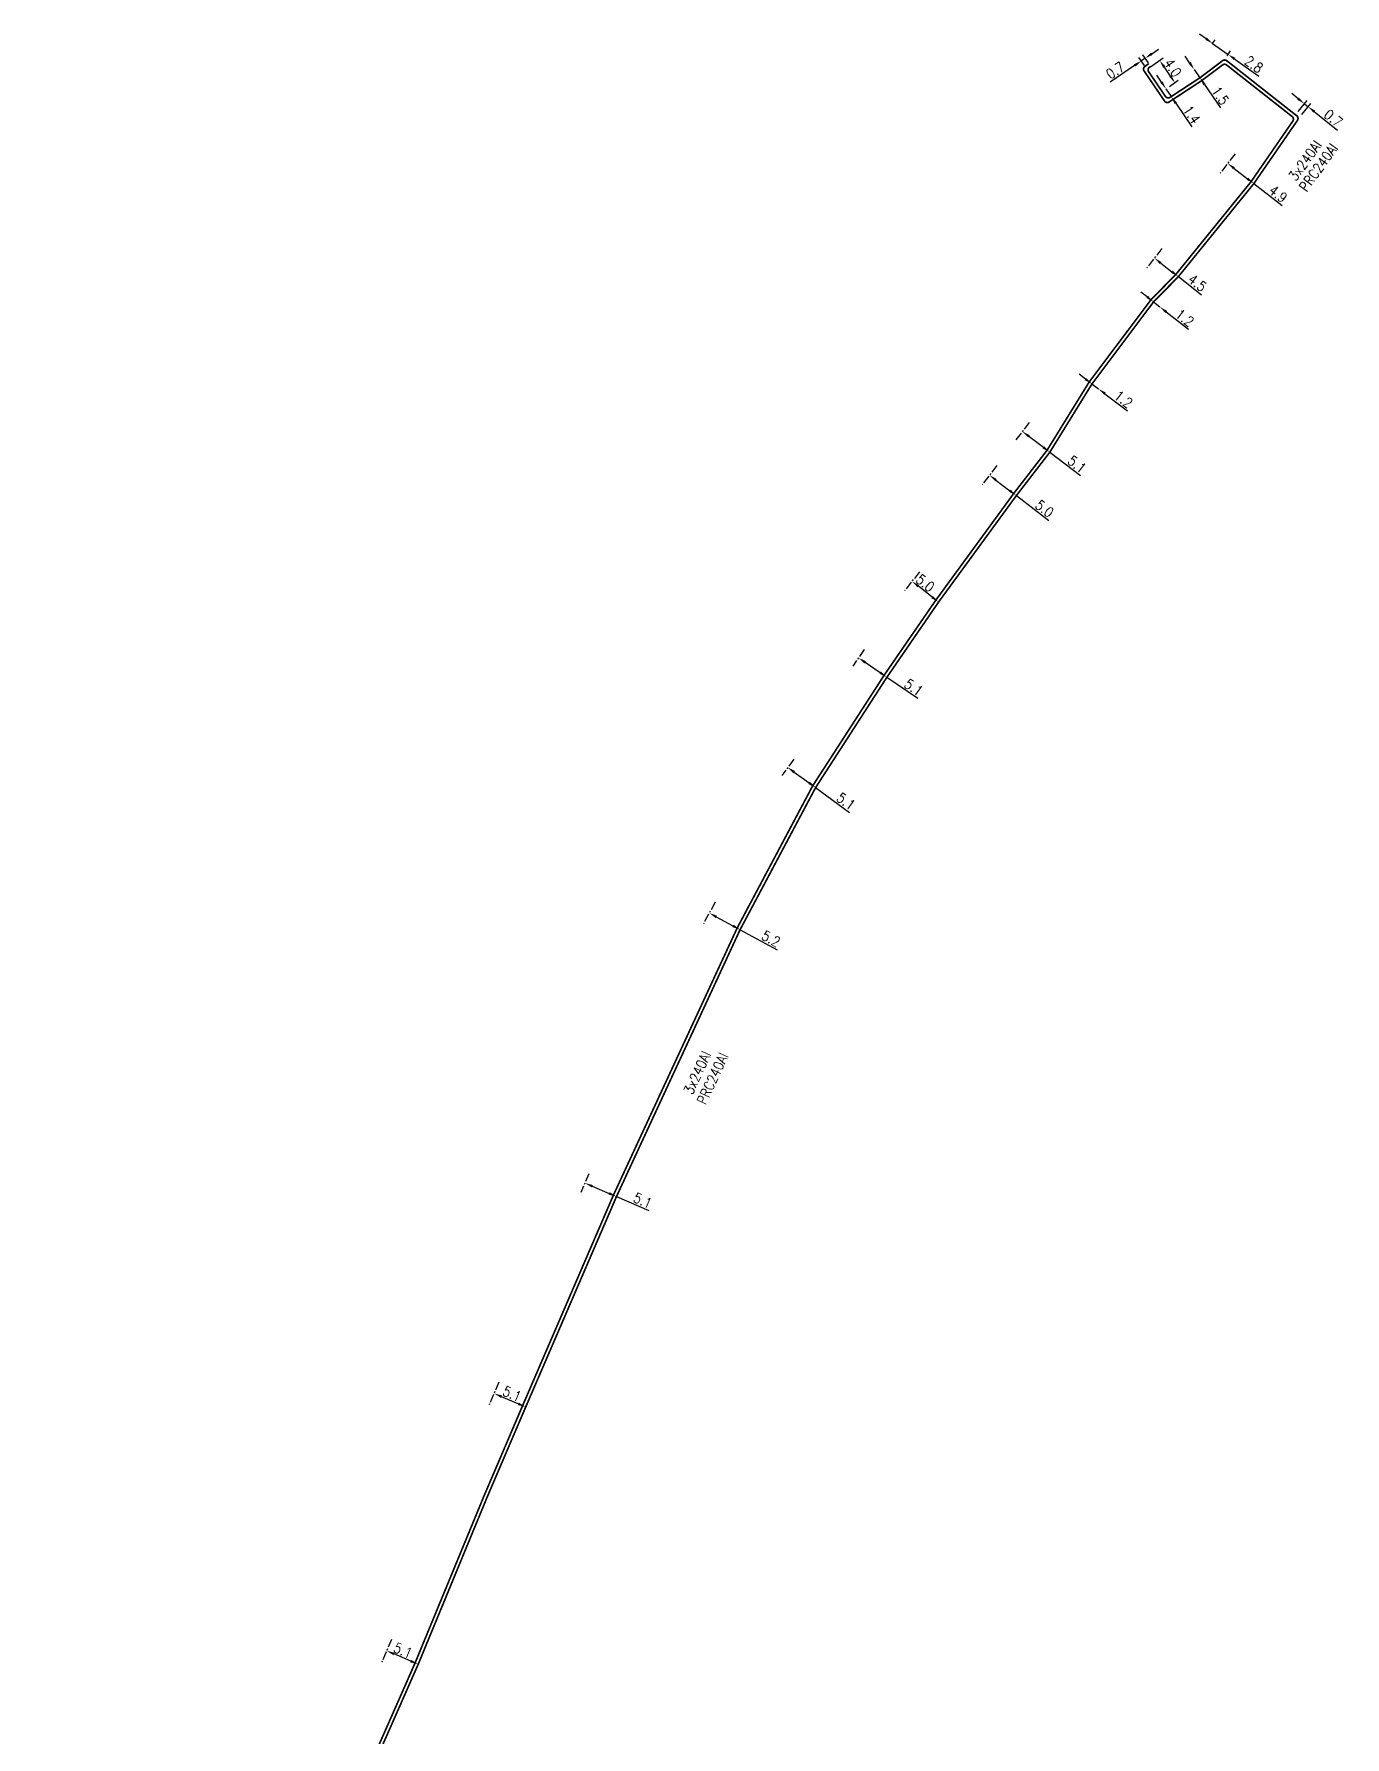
# Model space of a CAD drawing. Header units: millimetres. Extents: x 146000 to 146986, y 142991 to 144001.
# Drawn here: x 146295.6 to 146490, y 143748.4 to 144000.9 of the extents above; entities that cross this region are included whole.
import ezdxf
from ezdxf.enums import TextEntityAlignment as Align

# ---------------------------------------------------------------- set-up
doc = ezdxf.new("R2010")
doc.units = ezdxf.units.MM
doc.header["$PDMODE"] = 34
doc.linetypes.add('CENTER', pattern=[2, 1.25, -0.25, 0.25, -0.25])
doc.layers.get('Defpoints').update_dxf_attribs({"linetype": 'CONTINUOUS'})
doc.layers.add('M_100', color=7, linetype='M_ST_6')
doc.layers.add('M_130', color=3, linetype='M_ST_15')
doc.styles.get("Standard").update_dxf_attribs({"font": 'romans.shx', "width": 0.85})
doc.linetypes.add('M_ST_15', pattern='A,5,-0.3,["XX",Standard,S=1,R=0,X=0,Y=-0.5],-2.5', length=7.8)
doc.linetypes.add('M_ST_6', pattern='A,5,-0.3,["||",Standard,S=1,R=0,X=0.35,Y=-0.5],-1.6', length=6.9)
doc.dimstyles.get("Standard").update_dxf_attribs({"dimtxt": 1.5, "dimasz": 1.2, "dimexe": 0.625, "dimexo": 0.625, "dimgap": 0.25, "dimtad": 1, "dimdec": 1, "dimzin": 0, "dimdsep": 46, "dimtxsty": 'Standard', "dimcen": -0.5, "dimadec": 0, "dimazin": 0, "dimtfac": 1, "dimtdec": 1, "dimtmove": 0, "dimatfit": 3, "dimfxl": 0, "dimtolj": 1, "dimtzin": 0, "dimarcsym": 0})

# ---------------------------------------------------------------- blocks, each defined once
blk = doc.blocks.new('*D23')
at = {"layer": 'Defpoints', "color": 0, "linetype": 'Continuous', "transparency": 16777216}
for p in [(146460.38, 143997.28), (146460.63, 143995.68), (146461.21, 143996.07)]:
    blk.add_point(p, dxfattribs=at)
at = {"layer": 'M_130', "color": 0, "linetype": 'Continuous', "lineweight": -2, "transparency": 16777216}
for p, q in [((146460.28, 143996.19), (146459.45, 143997.4)), ((146460.86, 143996.59), (146460.03, 143997.8)), ((146461.37, 143997.96), (146462.37, 143998.64)), ((146458.81, 143996.21), (146455.2, 143993.75)), ((146460.38, 143997.28), (146459.81, 143996.89))]:
    blk.add_line(p, q, dxfattribs=at)
at = {"layer": 'M_130', "color": 0, "linetype": 'Continuous', "transparency": 16777216}
for points in [[(146461.26, 143998.12), (146461.49, 143997.79), (146460.38, 143997.28)], [(146458.7, 143996.38), (146458.93, 143996.05), (146459.81, 143996.89)]]:
    blk.add_solid(points, dxfattribs=at)
at = {"layer": 'M_130', "color": 0, "linetype": 'Continuous', "transparency": 16777216, "insert": (146455.95, 143995.47), "char_height": 1.5, "attachment_point": 5, "rotation": 34.3257}
blk.add_mtext('\\A1;0.7', dxfattribs=at)
blk = doc.blocks.new('*D24')
at = {"layer": 'Defpoints', "color": 0, "linetype": 'Continuous', "transparency": 16777216}
for p in [(146460.63, 143995.68), (146463.46, 143992.76), (146464.78, 143993.66)]:
    blk.add_point(p, dxfattribs=at)
at = {"layer": 'M_130', "color": 0, "linetype": 'Continuous', "lineweight": -2, "transparency": 16777216}
for p, q in [((146461.15, 143996.03), (146463.05, 143997.32)), ((146463.2, 143995.97), (146464.1, 143994.65)), ((146463.98, 143993.11), (146465.29, 143994.01))]:
    blk.add_line(p, q, dxfattribs=at)
at = {"layer": 'M_130', "color": 0, "linetype": 'Continuous', "transparency": 16777216}
for points in [[(146463.37, 143996.08), (146463.04, 143995.86), (146462.53, 143996.97)], [(146464.27, 143994.76), (146463.94, 143994.54), (146464.78, 143993.66)]]:
    blk.add_solid(points, dxfattribs=at)
at = {"layer": 'M_130', "color": 0, "linetype": 'Continuous', "transparency": 16777216, "insert": (146464.48, 143995.87), "char_height": 1.5, "attachment_point": 5, "rotation": 304.1875}
blk.add_mtext('\\A1;4.0', dxfattribs=at)
blk = doc.blocks.new('*D25')
at = {"layer": 'Defpoints', "color": 0, "linetype": 'Continuous', "transparency": 16777216}
for p in [(146463.46, 143992.76), (146463.46, 143992.76), (146464.24, 143991.6)]:
    blk.add_point(p, dxfattribs=at)
at = {"layer": 'M_130', "color": 0, "linetype": 'Continuous', "lineweight": -2, "transparency": 16777216}
for p, q in [((146462.78, 143993.75), (146462.11, 143994.75)), ((146463.46, 143992.76), (146464.24, 143991.6)), ((146464.92, 143990.61), (146467.31, 143987.1))]:
    blk.add_line(p, q, dxfattribs=at)
at = {"layer": 'M_130', "color": 0, "linetype": 'Continuous', "transparency": 16777216}
for points in [[(146462.95, 143993.87), (146462.62, 143993.64), (146463.46, 143992.76)], [(146465.08, 143990.72), (146464.75, 143990.5), (146464.24, 143991.6)]]:
    blk.add_solid(points, dxfattribs=at)
at = {"layer": 'M_130', "color": 0, "linetype": 'Continuous', "transparency": 16777216, "insert": (146467.28, 143988.92), "char_height": 1.5, "attachment_point": 5, "rotation": 304.1875}
blk.add_mtext('\\A1;1.4', dxfattribs=at)
blk = doc.blocks.new('*D26')
at = {"layer": 'Defpoints', "color": 0, "linetype": 'Continuous', "transparency": 16777216}
for p in [(146467.65, 143995.63), (146467.65, 143995.63), (146468.5, 143994.39)]:
    blk.add_point(p, dxfattribs=at)
at = {"layer": 'M_130', "color": 0, "linetype": 'Continuous', "lineweight": -2, "transparency": 16777216}
for p, q in [((146466.97, 143996.62), (146466.3, 143997.61)), ((146467.65, 143995.63), (146468.5, 143994.39)), ((146469.17, 143993.4), (146471.54, 143989.94))]:
    blk.add_line(p, q, dxfattribs=at)
at = {"layer": 'M_130', "color": 0, "linetype": 'Continuous', "transparency": 16777216}
for points in [[(146467.14, 143996.73), (146466.81, 143996.5), (146467.65, 143995.63)], [(146469.34, 143993.51), (146469.01, 143993.28), (146468.5, 143994.39)]]:
    blk.add_solid(points, dxfattribs=at)
at = {"layer": 'M_130', "color": 0, "linetype": 'Continuous', "transparency": 16777216, "insert": (146471.52, 143991.73), "char_height": 1.5, "attachment_point": 5, "rotation": 304.3257}
blk.add_mtext('\\A1;1.5', dxfattribs=at)
blk = doc.blocks.new('*D27')
at = {"layer": 'Defpoints', "color": 0, "linetype": 'Continuous', "transparency": 16777216}
for p in [(146469.96, 143998.89), (146470.38, 143999.48), (146472.16, 143997.15)]:
    blk.add_point(p, dxfattribs=at)
at = {"layer": 'M_130', "color": 0, "linetype": 'Continuous', "lineweight": -2, "transparency": 16777216}
for p, q in [((146469.4, 144000.17), (146468.43, 144000.87)), ((146470.32, 143999.4), (146470.75, 143999.99)), ((146470.38, 143999.48), (146472.67, 143997.86)), ((146472.53, 143997.66), (146473.03, 143998.37)), ((146473.65, 143997.17), (146477.21, 143994.64))]:
    blk.add_line(p, q, dxfattribs=at)
at = {"layer": 'M_130', "color": 0, "linetype": 'Continuous', "transparency": 16777216}
for points in [[(146469.52, 144000.34), (146469.29, 144000.01), (146470.38, 143999.48)], [(146473.76, 143997.33), (146473.53, 143997.01), (146472.67, 143997.86)]]:
    blk.add_solid(points, dxfattribs=at)
at = {"layer": 'M_130', "color": 0, "linetype": 'Continuous', "transparency": 16777216, "insert": (146476.5, 143996.38), "char_height": 1.5, "attachment_point": 5, "rotation": 324.6831}
blk.add_mtext('\\A1;2.8', dxfattribs=at)
blk = doc.blocks.new('*D28')
at = {"layer": 'Defpoints', "color": 0, "linetype": 'Continuous', "transparency": 16777216}
for p in [(146483.99, 143990.54), (146482.67, 143988.89), (146483.22, 143988.46)]:
    blk.add_point(p, dxfattribs=at)
at = {"layer": 'M_130', "color": 0, "linetype": 'Continuous', "lineweight": -2, "transparency": 16777216}
for p, q in [((146483.05, 143991.29), (146482.11, 143992.04)), ((146483.06, 143989.38), (146484.38, 143991.03)), ((146483.61, 143988.94), (146484.93, 143990.59)), ((146483.99, 143990.54), (146484.54, 143990.1)), ((146485.47, 143989.35), (146488.89, 143986.62))]:
    blk.add_line(p, q, dxfattribs=at)
at = {"layer": 'M_130', "color": 0, "linetype": 'Continuous', "transparency": 16777216}
for points in [[(146483.17, 143991.45), (146482.93, 143991.13), (146483.99, 143990.54)], [(146485.6, 143989.51), (146485.35, 143989.2), (146484.54, 143990.1)]]:
    blk.add_solid(points, dxfattribs=at)
at = {"layer": 'M_130', "color": 0, "linetype": 'Continuous', "transparency": 16777216, "insert": (146488.27, 143988.39), "char_height": 1.5, "attachment_point": 5, "rotation": 321.3512}
blk.add_mtext('\\A1;0.7', dxfattribs=at)
blk = doc.blocks.new('*D29')
at = {"layer": 'Defpoints', "color": 0, "linetype": 'Continuous', "transparency": 16777216}
for p in [(146472.61, 143981.7), (146472.61, 143981.7), (146476.49, 143978.7)]:
    blk.add_point(p, dxfattribs=at)
at = {"layer": 'M_130', "color": 0, "linetype": 'Continuous', "lineweight": -2, "transparency": 16777216}
for p, q in [((146473.56, 143980.96), (146475.54, 143979.43)), ((146476.49, 143978.7), (146480.71, 143975.43))]:
    blk.add_line(p, q, dxfattribs=at)
at = {"layer": 'M_130', "color": 0, "linetype": 'Continuous', "transparency": 16777216}
for points in [[(146473.69, 143981.12), (146473.44, 143980.81), (146472.61, 143981.7)], [(146475.66, 143979.59), (146475.42, 143979.27), (146476.49, 143978.7)]]:
    blk.add_solid(points, dxfattribs=at)
at = {"layer": 'M_130', "color": 0, "linetype": 'Continuous', "transparency": 16777216, "insert": (146480.09, 143977.17), "char_height": 1.5, "attachment_point": 5, "rotation": 322.2376}
blk.add_mtext('\\A1;4.9', dxfattribs=at)
blk = doc.blocks.new('*D30')
at = {"layer": 'Defpoints', "color": 0, "linetype": 'Continuous', "transparency": 16777216}
for p in [(146461.74, 143967.66), (146461.74, 143967.66), (146465.3, 143964.91)]:
    blk.add_point(p, dxfattribs=at)
at = {"layer": 'M_130', "color": 0, "linetype": 'Continuous', "lineweight": -2, "transparency": 16777216}
for p, q in [((146462.69, 143966.93), (146464.35, 143965.64)), ((146465.3, 143964.91), (146468.75, 143962.23))]:
    blk.add_line(p, q, dxfattribs=at)
at = {"layer": 'M_130', "color": 0, "linetype": 'Continuous', "transparency": 16777216}
for points in [[(146462.81, 143967.08), (146462.57, 143966.77), (146461.74, 143967.66)], [(146464.47, 143965.8), (146464.23, 143965.48), (146465.3, 143964.91)]]:
    blk.add_solid(points, dxfattribs=at)
at = {"layer": 'M_130', "color": 0, "linetype": 'Continuous', "transparency": 16777216, "insert": (146468.11, 143963.99), "char_height": 1.5, "attachment_point": 5, "rotation": 322.2376}
blk.add_mtext('\\A1;4.5', dxfattribs=at)
blk = doc.blocks.new('*D31')
at = {"layer": 'Defpoints', "color": 0, "linetype": 'Continuous', "transparency": 16777216}
for p in [(146461.62, 143961.16), (146462.56, 143960.42), (146462.56, 143960.42)]:
    blk.add_point(p, dxfattribs=at)
at = {"layer": 'M_130', "color": 0, "linetype": 'Continuous', "lineweight": -2, "transparency": 16777216}
for p, q in [((146460.67, 143961.9), (146459.73, 143962.63)), ((146461.62, 143961.16), (146462.56, 143960.42)), ((146463.51, 143959.68), (146466.81, 143957.1))]:
    blk.add_line(p, q, dxfattribs=at)
at = {"layer": 'M_130', "color": 0, "linetype": 'Continuous', "transparency": 16777216}
for points in [[(146460.8, 143962.05), (146460.55, 143961.74), (146461.62, 143961.16)], [(146463.63, 143959.84), (146463.39, 143959.52), (146462.56, 143960.42)]]:
    blk.add_solid(points, dxfattribs=at)
at = {"layer": 'M_130', "color": 0, "linetype": 'Continuous', "transparency": 16777216, "insert": (146466.25, 143958.81), "char_height": 1.5, "attachment_point": 5, "rotation": 321.9819}
blk.add_mtext('\\A1;1.2', dxfattribs=at)
blk = doc.blocks.new('*D32')
at = {"layer": 'Defpoints', "color": 0, "linetype": 'Continuous', "transparency": 16777216}
for p in [(146452.49, 143949), (146453.45, 143948.28), (146453.45, 143948.28)]:
    blk.add_point(p, dxfattribs=at)
at = {"layer": 'M_130', "color": 0, "linetype": 'Continuous', "lineweight": -2, "transparency": 16777216}
for p, q in [((146451.53, 143949.72), (146450.57, 143950.44)), ((146452.49, 143949), (146453.45, 143948.28)), ((146454.41, 143947.56), (146457.76, 143945.04))]:
    blk.add_line(p, q, dxfattribs=at)
at = {"layer": 'M_130', "color": 0, "linetype": 'Continuous', "transparency": 16777216}
for points in [[(146451.65, 143949.88), (146451.41, 143949.56), (146452.49, 143949)], [(146454.53, 143947.72), (146454.29, 143947.4), (146453.45, 143948.28)]]:
    blk.add_solid(points, dxfattribs=at)
at = {"layer": 'M_130', "color": 0, "linetype": 'Continuous', "transparency": 16777216, "insert": (146457.16, 143946.74), "char_height": 1.5, "attachment_point": 5, "rotation": 323.0928}
blk.add_mtext('\\A1;1.2', dxfattribs=at)
blk = doc.blocks.new('*D33')
at = {"layer": 'Defpoints', "color": 0, "linetype": 'Continuous', "transparency": 16777216}
for p in [(146442.18, 143941.97), (146442.18, 143941.97), (146446.24, 143938.88)]:
    blk.add_point(p, dxfattribs=at)
at = {"layer": 'M_130', "color": 0, "linetype": 'Continuous', "lineweight": -2, "transparency": 16777216}
for p, q in [((146443.14, 143941.24), (146445.29, 143939.61)), ((146446.24, 143938.88), (146450.78, 143935.43))]:
    blk.add_line(p, q, dxfattribs=at)
at = {"layer": 'M_130', "color": 0, "linetype": 'Continuous', "transparency": 16777216}
for points in [[(146443.26, 143941.4), (146443.02, 143941.08), (146442.18, 143941.97)], [(146445.41, 143939.77), (146445.17, 143939.45), (146446.24, 143938.88)]]:
    blk.add_solid(points, dxfattribs=at)
at = {"layer": 'M_130', "color": 0, "linetype": 'Continuous', "transparency": 16777216, "insert": (146450.27, 143937.08), "char_height": 1.5, "attachment_point": 5, "rotation": 322.753}
blk.add_mtext('\\A1;5.1', dxfattribs=at)
blk = doc.blocks.new('*D35')
at = {"layer": 'Defpoints', "color": 0, "linetype": 'Continuous', "transparency": 16777216}
for p in [(146347.91, 143761.22), (146347.91, 143761.22), (146352.6, 143759.21)]:
    blk.add_point(p, dxfattribs=at)
at = {"layer": 'M_130', "color": 0, "linetype": 'Continuous', "lineweight": -2, "transparency": 16777216}
for p, q in [((146351.5, 143759.68), (146349.02, 143760.75)), ((146352.36, 143758.64), (146352.36, 143758.64))]:
    blk.add_line(p, q, dxfattribs=at)
at = {"layer": 'M_130', "color": 0, "linetype": 'Continuous', "transparency": 16777216}
for points in [[(146349.09, 143760.93), (146348.94, 143760.56), (146347.91, 143761.22)], [(146351.58, 143759.87), (146351.42, 143759.5), (146352.6, 143759.21)]]:
    blk.add_solid(points, dxfattribs=at)
at = {"layer": 'M_130', "color": 0, "linetype": 'Continuous', "transparency": 16777216, "insert": (146350.34, 143761.27), "char_height": 1.5, "attachment_point": 5, "rotation": 336.8693}
blk.add_mtext('\\A1;5.1', dxfattribs=at)
blk = doc.blocks.new('*D36')
at = {"layer": 'Defpoints', "color": 0, "linetype": 'Continuous', "transparency": 16777216}
for p in [(146363.86, 143799.36), (146363.86, 143799.36), (146368.54, 143797.35)]:
    blk.add_point(p, dxfattribs=at)
at = {"layer": 'M_130', "color": 0, "linetype": 'Continuous', "lineweight": -2, "transparency": 16777216}
blk.add_line((146367.44, 143797.82), (146364.96, 143798.88), dxfattribs=at)
at = {"layer": 'M_130', "color": 0, "linetype": 'Continuous', "transparency": 16777216}
for points in [[(146365.04, 143799.07), (146364.88, 143798.7), (146363.86, 143799.36)], [(146367.52, 143798.01), (146367.36, 143797.64), (146368.54, 143797.35)]]:
    blk.add_solid(points, dxfattribs=at)
at = {"layer": 'M_130', "color": 0, "linetype": 'Continuous', "transparency": 16777216, "insert": (146366.53, 143799.3), "char_height": 1.5, "attachment_point": 5, "rotation": 336.8303}
blk.add_mtext('\\A1;5.1', dxfattribs=at)
blk = doc.blocks.new('*D37')
at = {"layer": 'Defpoints', "color": 0, "linetype": 'Continuous', "transparency": 16777216}
for p in [(146377.31, 143830.55), (146377.31, 143830.55), (146382, 143828.55)]:
    blk.add_point(p, dxfattribs=at)
at = {"layer": 'M_130', "color": 0, "linetype": 'Continuous', "lineweight": -2, "transparency": 16777216}
for p, q in [((146378.41, 143830.08), (146380.9, 143829.02)), ((146382, 143828.55), (146386.8, 143826.5)), ((146382.25, 143829.12), (146382.25, 143829.12))]:
    blk.add_line(p, q, dxfattribs=at)
at = {"layer": 'M_130', "color": 0, "linetype": 'Continuous', "transparency": 16777216}
for points in [[(146378.49, 143830.26), (146378.34, 143829.9), (146377.31, 143830.55)], [(146380.98, 143829.2), (146380.82, 143828.83), (146382, 143828.55)]]:
    blk.add_solid(points, dxfattribs=at)
at = {"layer": 'M_130', "color": 0, "linetype": 'Continuous', "transparency": 16777216, "insert": (146385.9, 143827.97), "char_height": 1.5, "attachment_point": 5, "rotation": 336.8518}
blk.add_mtext('\\A1;5.1', dxfattribs=at)
blk = doc.blocks.new('*D38')
at = {"layer": 'Defpoints', "color": 0, "linetype": 'Continuous', "transparency": 16777216}
for p in [(146395.75, 143870.58), (146395.75, 143870.58), (146400.32, 143868.1)]:
    blk.add_point(p, dxfattribs=at)
at = {"layer": 'M_130', "color": 0, "linetype": 'Continuous', "lineweight": -2, "transparency": 16777216}
for p, q in [((146396.8, 143870.01), (146399.27, 143868.67)), ((146400.32, 143868.1), (146405.83, 143865.13))]:
    blk.add_line(p, q, dxfattribs=at)
at = {"layer": 'M_130', "color": 0, "linetype": 'Continuous', "transparency": 16777216}
for points in [[(146396.9, 143870.18), (146396.71, 143869.83), (146395.75, 143870.58)], [(146399.36, 143868.85), (146399.17, 143868.5), (146400.32, 143868.1)]]:
    blk.add_solid(points, dxfattribs=at)
at = {"layer": 'M_130', "color": 0, "linetype": 'Continuous', "transparency": 16777216, "insert": (146404.91, 143866.76), "char_height": 1.5, "attachment_point": 5, "rotation": 331.6076}
blk.add_mtext('\\A1;5.2', dxfattribs=at)
blk = doc.blocks.new('*D39')
at = {"layer": 'Defpoints', "color": 0, "linetype": 'Continuous', "transparency": 16777216}
for p in [(146407.39, 143892.16), (146407.39, 143892.16), (146411.52, 143889.17)]:
    blk.add_point(p, dxfattribs=at)
at = {"layer": 'M_130', "color": 0, "linetype": 'Continuous', "lineweight": -2, "transparency": 16777216}
for p, q in [((146408.36, 143891.46), (146410.54, 143889.87)), ((146411.52, 143889.17), (146416.56, 143885.5)), ((146411.15, 143888.66), (146411.15, 143888.66))]:
    blk.add_line(p, q, dxfattribs=at)
at = {"layer": 'M_130', "color": 0, "linetype": 'Continuous', "transparency": 16777216}
for points in [[(146408.48, 143891.62), (146408.24, 143891.29), (146407.39, 143892.16)], [(146410.66, 143890.03), (146410.43, 143889.71), (146411.52, 143889.17)]]:
    blk.add_solid(points, dxfattribs=at)
at = {"layer": 'M_130', "color": 0, "linetype": 'Continuous', "transparency": 16777216, "insert": (146416.02, 143887.14), "char_height": 1.5, "attachment_point": 5, "rotation": 324.0441}
blk.add_mtext('\\A1;5.1', dxfattribs=at)
blk = doc.blocks.new('*D40')
at = {"layer": 'Defpoints', "color": 0, "linetype": 'Continuous', "transparency": 16777216}
for p in [(146417.88, 143908.41), (146417.88, 143908.41), (146422.09, 143905.53)]:
    blk.add_point(p, dxfattribs=at)
at = {"layer": 'M_130', "color": 0, "linetype": 'Continuous', "lineweight": -2, "transparency": 16777216}
for p, q in [((146418.87, 143907.74), (146421.1, 143906.21)), ((146422.09, 143905.53), (146426.65, 143902.4))]:
    blk.add_line(p, q, dxfattribs=at)
at = {"layer": 'M_130', "color": 0, "linetype": 'Continuous', "transparency": 16777216}
for points in [[(146418.98, 143907.9), (146418.76, 143907.57), (146417.88, 143908.41)], [(146421.21, 143906.37), (146420.98, 143906.04), (146422.09, 143905.53)]]:
    blk.add_solid(points, dxfattribs=at)
at = {"layer": 'M_130', "color": 0, "linetype": 'Continuous', "transparency": 16777216, "insert": (146426.05, 143904.02), "char_height": 1.5, "attachment_point": 5, "rotation": 325.5228}
blk.add_mtext('\\A1;5.1', dxfattribs=at)
blk = doc.blocks.new('*D41')
at = {"layer": 'Defpoints', "color": 0, "linetype": 'Continuous', "transparency": 16777216}
for p in [(146425.81, 143919.75), (146425.81, 143919.75), (146429.75, 143916.67)]:
    blk.add_point(p, dxfattribs=at)
at = {"layer": 'M_130', "color": 0, "linetype": 'Continuous', "lineweight": -2, "transparency": 16777216}
blk.add_line((146428.8, 143917.4), (146426.75, 143919.01), dxfattribs=at)
at = {"layer": 'M_130', "color": 0, "linetype": 'Continuous', "transparency": 16777216}
for points in [[(146426.88, 143919.16), (146426.63, 143918.85), (146425.81, 143919.75)], [(146428.92, 143917.56), (146428.68, 143917.25), (146429.75, 143916.67)]]:
    blk.add_solid(points, dxfattribs=at)
at = {"layer": 'M_130', "color": 0, "linetype": 'Continuous', "transparency": 16777216, "insert": (146427.78, 143919.48), "char_height": 1.5, "attachment_point": 5, "rotation": 321.9506}
blk.add_mtext('\\A1;5.0', dxfattribs=at)
blk = doc.blocks.new('*D42')
at = {"layer": 'Defpoints', "color": 0, "linetype": 'Continuous', "transparency": 16777216}
for p in [(146437.3, 143935.48), (146437.3, 143935.48), (146441.28, 143932.45)]:
    blk.add_point(p, dxfattribs=at)
at = {"layer": 'M_130', "color": 0, "linetype": 'Continuous', "lineweight": -2, "transparency": 16777216}
for p, q in [((146438.26, 143934.75), (146440.32, 143933.18)), ((146441.28, 143932.45), (146446.1, 143928.77))]:
    blk.add_line(p, q, dxfattribs=at)
at = {"layer": 'M_130', "color": 0, "linetype": 'Continuous', "transparency": 16777216}
for points in [[(146438.38, 143934.91), (146438.13, 143934.6), (146437.3, 143935.48)], [(146440.44, 143933.34), (146440.2, 143933.02), (146441.28, 143932.45)]]:
    blk.add_solid(points, dxfattribs=at)
at = {"layer": 'M_130', "color": 0, "linetype": 'Continuous', "transparency": 16777216, "insert": (146445.45, 143930.52), "char_height": 1.5, "attachment_point": 5, "rotation": 322.6449}
blk.add_mtext('\\A1;5.0', dxfattribs=at)

msp = doc.modelspace()

# ---------------------------------------------------------------- linework, layer by layer
at = {"layer": 'M_100', "flags": 128}
msp.add_lwpolyline([(146450.14, 142999.99, 0.25, 0.25, 0), (146451.49, 143006.4, 0.25, 0.25, 0), (146446.55, 143013.93, 0.25, 0.25, 0), (146445.23, 143016.05, 0.25, 0.25, 0), (146443.43, 143019.31, 0.25, 0.25, 0), (146441.72, 143022.39, 0.25, 0.25, 0), (146440.26, 143025.28, 0.25, 0.25, 0), (146439, 143027.12, 0.25, 0.25, 0), (146437.8, 143029.79, 0.25, 0.25, 0), (146432.73, 143039.14, 0.25, 0.25, 0), (146429.87, 143044.41, 0.25, 0.25, 0), (146427.92, 143047.97, 0.25, 0.25, 0), (146426.7, 143050.04, 0.25, 0.25, 0), (146426.7, 143050.04, 0.25, 0.25, 0), (146424.79, 143053.66, 0.25, 0.25, 0), (146419.27, 143064.06, 0.25, 0.25, 0), (146416.39, 143069.35, 0.25, 0.25, 0), (146414.16, 143073.47, 0.25, 0.25, 0), (146411.23, 143078.83, 0.25, 0.25, 0), (146409.98, 143081.29, 0.25, 0.25, 0), (146407.63, 143085.41, 0.25, 0.25, 0), (146404.42, 143091, 0.25, 0.25, 0), (146403.53, 143092.98, 0.25, 0.25, 0), (146400.34, 143098.74, 0.25, 0.25, 0), (146397.72, 143103.67, 0.25, 0.25, 0), (146395.13, 143107.81, 0.25, 0.25, 0), (146394.2, 143109.29, 0.25, 0.25, 0), (146392.49, 143113.19, 0.25, 0.25, 0), (146391.27, 143115.47, 0.25, 0.25, 0), (146389.47, 143118.83, 0.25, 0.25, 0), (146387.67, 143122.19, 0.25, 0.25, 0), (146385.88, 143125.54, 0.25, 0.25, 0), (146384.26, 143128.56, 0.25, 0.25, 0), (146382.87, 143131.16, 0.25, 0.25, 0), (146380.97, 143134.73, 0.25, 0.25, 0), (146379.59, 143137.3, 0.25, 0.25, 0), (146377.64, 143140.73, 0.25, 0.25, 0), (146376.44, 143142.84, 0.25, 0.25, 0), (146375.15, 143145.31, 0.25, 0.25, 0), (146373.75, 143148.01, 0.25, 0.25, 0), (146372.67, 143150.08, 0.25, 0.25, 0), (146370.68, 143153.57, 0.25, 0.25, 0), (146369.52, 143155.62, 0.25, 0.25, 0), (146367.66, 143159.14, 0.25, 0.25, 0), (146366.51, 143161.32, 0.25, 0.25, 0), (146365.17, 143163.71, 0.25, 0.25, 0), (146363.95, 143165.99, 0.25, 0.25, 0), (146361.35, 143170.76, 0.25, 0.25, 0), (146359.82, 143173.58, 0.25, 0.25, 0), (146358.41, 143176.16, 0.25, 0.25, 0), (146357.22, 143178.49, 0.25, 0.25, 0), (146355.92, 143181.02, 0.25, 0.25, 0), (146354.5, 143183.46, 0.25, 0.25, 0), (146353.41, 143185.23, 0.25, 0.25, 0), (146351.55, 143189.27, 0.25, 0.25, 0), (146350.38, 143191.69, 0.25, 0.25, 0), (146349.75, 143193.32, 0.25, 0.25, 0), (146349.01, 143194.88, 0.25, 0.25, 0), (146348.11, 143196.78, 0.25, 0.25, 0), (146345.86, 143201.76, 0.25, 0.25, 0), (146345.22, 143203.52, 0.25, 0.25, 0), (146344.36, 143207.72, 0.25, 0.25, 0), (146343.06, 143212.05, 0.25, 0.25, 0), (146341.6, 143216.95, 0.25, 0.25, 0), (146340.36, 143221.28, 0.25, 0.25, 0), (146339.3, 143226.12, 0.25, 0.25, 0), (146338.31, 143234.54, 0.25, 0.25, 0), (146337.37, 143242.71, 0.25, 0.25, 0), (146337.23, 143247.5, 0.25, 0.25, 0), (146337.09, 143252.22, 0.25, 0.25, 0), (146337.19, 143256.53, 0.25, 0.25, 0), (146337.13, 143261.11, 0.25, 0.25, 0), (146337.29, 143265.68, 0.25, 0.25, 0), (146337.65, 143270.95, 0.25, 0.25, 0), (146338.07, 143274.86, 0.25, 0.25, 0), (146339.34, 143284, 0.25, 0.25, 0), (146340.25, 143289.05, 0.25, 0.25, 0), (146341.23, 143294.48, 0.25, 0.25, 0), (146342.08, 143298.78, 0.25, 0.25, 0), (146343.15, 143302.91, 0.25, 0.25, 0), (146343.96, 143307.24, 0.25, 0.25, 0), (146344.81, 143311.71, 0.25, 0.25, 0), (146345.57, 143315.82, 0.25, 0.25, 0), (146346.83, 143321.78, 0.25, 0.25, 0), (146347.51, 143325.53, 0.25, 0.25, 0), (146349.09, 143333.54, 0.25, 0.25, 0), (146349.62, 143335.73, 0.25, 0.25, 0), (146350.73, 143341.16, 0.25, 0.25, 0), (146351.83, 143346.51, 0.25, 0.25, 0), (146352.66, 143350.78, 0.25, 0.25, 0), (146350.16, 143359.36, 0.25, 0.25, 0), (146351.4, 143364.95, 0.25, 0.25, 0), (146352.5, 143370.85, 0.25, 0.25, 0), (146354.83, 143375.52, 0.25, 0.25, 0), (146355.03, 143382.13, 0.25, 0.25, 0), (146356.01, 143387.86, 0.25, 0.25, 0), (146356.61, 143394.76, 0.25, 0.25, 0), (146357.42, 143400.15, 0.25, 0.25, 0), (146357.64, 143406.24, 0.25, 0.25, 0), (146357.79, 143412.16, 0.25, 0.25, 0), (146356.25, 143429.05, 0.25, 0.25, 0), (146355.7, 143431.76, 0.25, 0.25, 0), (146354.45, 143441.67, 0.25, 0.25, 0), (146352.27, 143448.79, 0.25, 0.25, 0), (146343.13, 143534.5, 0.25, 0.25, 0), (146340.87, 143545.49, 0.25, 0.25, 0), (146339.13, 143554.69, 0.25, 0.25, 0), (146333.6, 143562.98, 0.25, 0.25, 0), (146335.54, 143575.76, 0.25, 0.25, 0), (146333.26, 143594.88, 0.25, 0.25, 0), (146329.19, 143608.91, 0.25, 0.25, 0), (146327.96, 143615.81, 0.25, 0.25, 0), (146326.65, 143622.64, 0.25, 0.25, 0), (146325.56, 143629.48, 0.25, 0.25, 0), (146324.33, 143636.33, 0.25, 0.25, 0), (146323.16, 143642.77, 0.25, 0.25, 0), (146321.37, 143662.92, 0.25, 0.25, 0), (146321.76, 143677.35, 0.25, 0.25, 0), (146323.35, 143688.05, 0.25, 0.25, 0), (146327.31, 143701.02, 0.25, 0.25, 0), (146331.1, 143711.34, 0.25, 0.25, 0), (146336.5, 143722.98, 0.25, 0.25, 0), (146344.25, 143741.52, 0.25, 0.25, 0), (146352.14, 143759.41, 0.25, 0.25, 0), (146362.37, 143784.2, 0.25, 0.25, 0), (146368.08, 143797.55, 0.25, 0.25, 0), (146381.54, 143828.75, 0.25, 0.25, 0), (146399.88, 143868.33, 0.25, 0.25, 0), (146411.08, 143889.42, 0.25, 0.25, 0), (146421.67, 143905.81, 0.25, 0.25, 0), (146429.34, 143916.95, 0.25, 0.25, 0), (146440.88, 143932.75, 0.25, 0.25, 0), (146445.83, 143939.17, 0.25, 0.25, 0), (146452.07, 143949.28, 0.25, 0.25, 0), (146461.24, 143961.48, 0.25, 0.25, 0), (146464.93, 143965.24, 0.25, 0.25, 0), (146476.09, 143979, 0.25, 0.25, 0), (146482.27, 143987.97, 0.25, 0.25, 0.395927), (146482.17, 143988.64, 0.25, 0.25, 0), (146472.46, 143996.28, 0.25, 0.25, 0.340641), (146471.85, 143996.29, 0.25, 0.25, 0), (146468.78, 143993.98, 0.25, 0.25, 0), (146463.93, 143990.8, 0.25, 0.25, -0.409164), (146463.25, 143990.94, 0.25, 0.25, 0), (146460.22, 143995.4, 0.25, 0.25, -0.413507), (146460.35, 143996.09, 0.25, 0.25, 0), (146460.93, 143996.48, 0, 0, 0)], format="xyseb", dxfattribs=at)
at = {"layer": 'M_130', "const_width": 0.25, "flags": 128}
msp.add_lwpolyline([(146461.21, 143996.07), (146461.04, 143995.96, 0.413507), (146460.91, 143995.26), (146463.38, 143991.63, 0.409164), (146464.07, 143991.49), (146468.5, 143994.39), (146471.86, 143996.92, -0.340641), (146472.47, 143996.92), (146482.85, 143988.75, -0.395927), (146482.95, 143988.07), (146476.49, 143978.7), (146465.3, 143964.91), (146461.62, 143961.16), (146452.49, 143949), (146446.24, 143938.88), (146441.28, 143932.45), (146429.75, 143916.67), (146422.09, 143905.53), (146411.52, 143889.17), (146400.32, 143868.1), (146382, 143828.55), (146368.54, 143797.35), (146362.83, 143784.01), (146352.6, 143759.21), (146344.71, 143741.32), (146336.95, 143722.78), (146331.57, 143711.15), (146327.78, 143700.86), (146323.83, 143687.94), (146322.26, 143677.31), (146321.88, 143662.94), (146323.65, 143642.84), (146324.82, 143636.42), (146326.05, 143629.57), (146327.14, 143622.73), (146328.45, 143615.9), (146329.68, 143609), (146333.76, 143594.98), (146336.05, 143575.76), (146334.12, 143563.1), (146339.61, 143554.87), (146341.36, 143545.62), (146343.62, 143534.59), (146352.75, 143448.93), (146354.94, 143441.78), (146356.19, 143431.84), (146356.75, 143429.13), (146358.29, 143412.21), (146358.14, 143406.23), (146357.92, 143400.1), (146357.11, 143394.71), (146356.5, 143387.8), (146355.53, 143382.08), (146355.32, 143375.4), (146352.98, 143370.69), (146351.89, 143364.85), (146350.65, 143359.25), (146353.18, 143350.81), (146352.32, 143346.41), (146351.22, 143341.06), (146350.11, 143335.62), (146349.58, 143333.43), (146348, 143325.43), (146347.32, 143321.69), (146346.06, 143315.73), (146345.3, 143311.62), (146344.45, 143307.15), (146343.64, 143302.8), (146342.57, 143298.67), (146341.73, 143294.39), (146340.74, 143288.96), (146339.83, 143283.93), (146338.57, 143274.8), (146338.15, 143270.91), (146337.79, 143265.65), (146337.63, 143261.1), (146337.69, 143256.53), (146337.59, 143252.23), (146337.73, 143247.52), (146337.86, 143242.75), (146339.8, 143226.2), (146342.08, 143217.1), (146344.84, 143207.84), (146345.69, 143203.67), (146345.97, 143202.86), (146333.18, 143196.58), (146296.09, 143181.64, 0.428165), (146295.82, 143180.97), (146297.74, 143176.78)], format="xyb", dxfattribs=at)
at = {"layer": 'M_130', "color": 7, "linetype": 'CENTER', "flags": 128}
for points in [[(146473.72, 143983.13), (146471.5, 143980.27)], [(146462.85, 143969.09), (146460.63, 143966.23)], [(146443.19, 143943.29), (146441.18, 143940.65)], [(146438.4, 143936.92), (146436.2, 143934.04)], [(146426.93, 143921.17), (146424.69, 143918.32)], [(146418.73, 143909.65), (146417.03, 143907.18)], [(146408.27, 143893.38), (146406.51, 143890.95)], [(146396.61, 143872.17), (146394.89, 143868.98)], [(146377.9, 143831.93), (146376.72, 143829.17)], [(146364.57, 143801.02), (146363.14, 143797.69)], [(146348.62, 143762.88), (146347.2, 143759.55)]]:
    msp.add_lwpolyline(points, dxfattribs=at)

# ---------------------------------------------------------------- texts
at = {"layer": 'M_100', "linetype": 'Continuous', "width": 0.85}
for rotation, p in [(54.158, (146484.08, 143982.12)), (65.0614, (146393.98, 143846.91))]:
    msp.add_text('3x240Al', height=1.5, rotation=rotation, dxfattribs=at).set_placement(p, align=Align.MIDDLE)
at = {"layer": 'M_130', "linetype": 'Continuous', "width": 0.85}
for rotation, p in [(54.158, (146486.07, 143981.09)), (65.0614, (146396.24, 143846.04))]:
    msp.add_text('PRC240Al', height=1.5, rotation=rotation, dxfattribs=at).set_placement(p, align=Align.MIDDLE)

# ---------------------------------------------------------------- dimensions: what is measured, and where the dimension line sits
at = {"layer": 'M_130', "linetype": 'Continuous'}
for base, p1, p2, angle, picture, middle in [((146470.38, 143999.48), (146472.16, 143997.15), (146469.96, 143998.89), 144.6831, '*D27', (146475.92, 143995.56)), ((146460.38, 143997.28), (146460.63, 143995.68), (146461.21, 143996.07), 34.3257, '*D23', (146456.51, 143994.64)), ((146467.65, 143995.63), (146468.5, 143994.39), (146467.65, 143995.63), 304.3257, '*D26', (146470.69, 143991.17)), ((146463.46, 143992.76), (146464.24, 143991.6), (146463.46, 143992.76), 304.1875, '*D25', (146466.45, 143988.36)), ((146483.99, 143990.54), (146483.22, 143988.46), (146482.67, 143988.89), 141.3512, '*D28', (146487.65, 143987.61)), ((146472.61, 143981.7), (146476.49, 143978.7), (146472.61, 143981.7), 322.2376, '*D29', (146479.48, 143976.38)), ((146461.74, 143967.66), (146465.3, 143964.91), (146461.74, 143967.66), 322.2376, '*D30', (146467.5, 143963.2)), ((146442.18, 143941.97), (146446.24, 143938.88), (146442.18, 143941.97), 322.753, '*D33', (146449.66, 143936.28)), ((146437.3, 143935.48), (146441.28, 143932.45), (146437.3, 143935.48), 322.6449, '*D42', (146444.84, 143929.73)), ((146425.81, 143919.75), (146429.75, 143916.67), (146425.81, 143919.75), 321.9506, '*D41', (146427.16, 143918.69)), ((146417.88, 143908.41), (146422.09, 143905.53), (146417.88, 143908.41), 325.5228, '*D40', (146425.49, 143903.19)), ((146407.39, 143892.16), (146411.52, 143889.17), (146407.39, 143892.16), 324.0441, '*D39', (146415.43, 143886.33)), ((146395.75, 143870.58), (146400.32, 143868.1), (146395.75, 143870.58), 331.6076, '*D38', (146404.44, 143865.88)), ((146377.31, 143830.55), (146382, 143828.55), (146377.31, 143830.55), 336.8518, '*D37', (146385.51, 143827.05)), ((146363.86, 143799.36), (146368.54, 143797.35), (146363.86, 143799.36), 336.8303, '*D36', (146366.14, 143798.38)), ((146347.91, 143761.22), (146352.6, 143759.21), (146347.91, 143761.22), 336.8693, '*D35', (146349.95, 143760.35))]:
    dim = msp.add_linear_dim(base=base, p1=p1, p2=p2, angle=angle, dimstyle='Standard', dxfattribs=at)
    dim.commit()
    dim.dimension.update_dxf_attribs({"geometry": picture, "text_midpoint": middle, "dimtype": 160})
for base, p1, p2, angle, picture, middle in [((146464.78, 143993.66), (146460.63, 143995.68), (146463.46, 143992.76), 304.1875, '*D24', (146464.48, 143995.87)), ((146462.56, 143960.42), (146461.62, 143961.16), (146462.56, 143960.42), 141.9819, '*D31', (146466.25, 143958.81)), ((146453.45, 143948.28), (146452.49, 143949), (146453.45, 143948.28), 143.0928, '*D32', (146457.16, 143946.74))]:
    dim = msp.add_linear_dim(base=base, p1=p1, p2=p2, angle=angle, dimstyle='Standard', dxfattribs=at)
    dim.commit()
    dim.dimension.update_dxf_attribs({"geometry": picture, "text_midpoint": middle})

doc.saveas('drawing.dxf')
